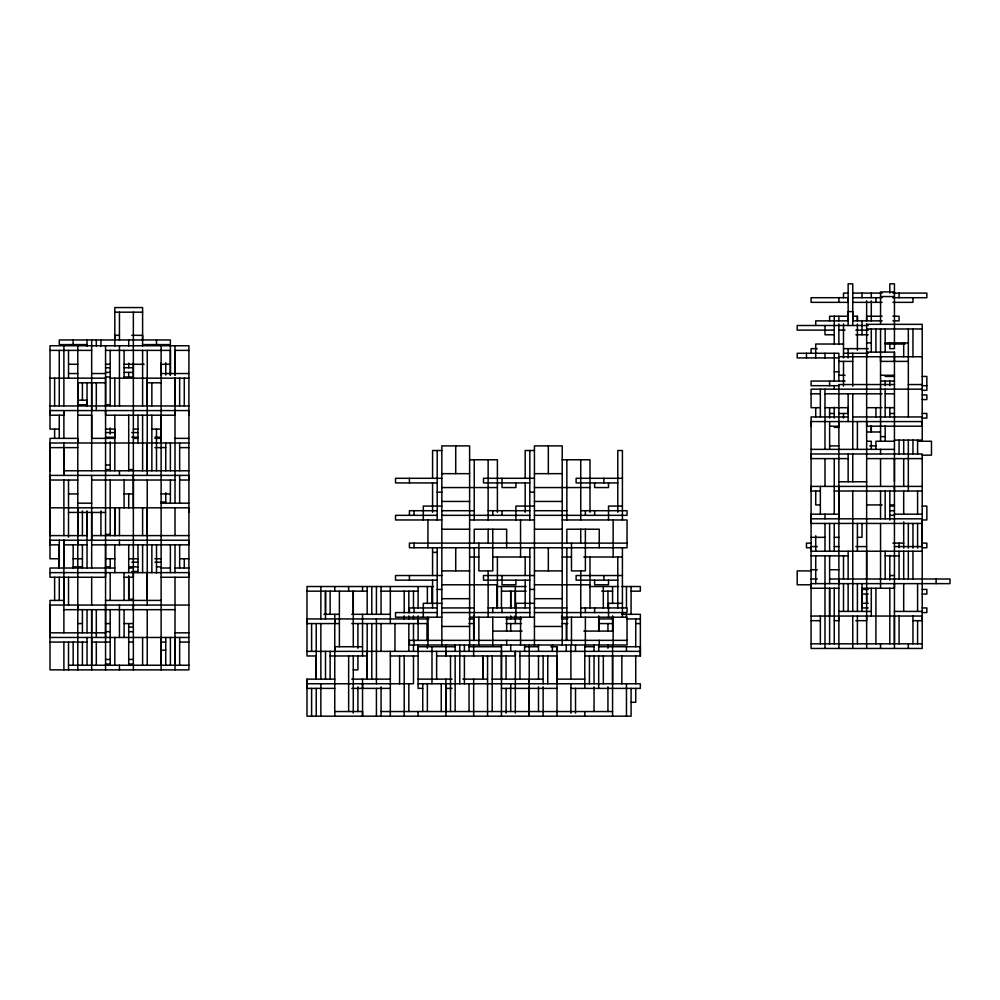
<?xml version="1.0" encoding="UTF-8"?>
<svg xmlns="http://www.w3.org/2000/svg" width="1000" height="1000" viewBox="0 0 1000 1000"><rect width="100%" height="100%" fill="white"/><g stroke="black" fill="none" stroke-linecap="round" stroke-linejoin="round"><path stroke-width="1.5" d="M50 470.775L50 442.987L188.912 442.987M59.262 540.225L59.262 568.013L59.262 544.85L50 544.85L50 540.225L188.912 540.225L188.912 544.85L91.675 544.85M63.888 605.05L63.888 577.263M63.888 568.013L63.888 540.225L63.888 632.825M63.888 447.625L63.888 475.4L63.888 442.987M68.525 605.05L68.525 577.263M77.787 609.675L77.787 605.05M77.787 544.85L77.787 540.225M77.787 535.6L77.787 507.812M77.787 442.987L77.787 438.363L50 438.363L50 558.75L59.262 558.75M77.787 405.95L77.787 382.8L105.562 382.8M87.037 512.438L87.037 568.013M91.675 665.238L91.675 637.463M91.675 632.825L91.675 609.675L91.675 669.875M91.675 540.225L91.675 475.4M91.675 470.775L91.675 415.213L77.787 415.213M91.675 382.8L91.675 438.363L114.825 438.363L114.825 429.1L105.562 429.1M105.562 637.463L105.562 605.05M105.562 410.575L105.562 415.213L175.012 415.213L175.012 410.575M105.562 405.95L105.562 378.162L50 378.162M114.825 339.963L114.825 335.337L119.45 335.337M133.35 609.675L133.35 605.05M133.35 572.638L133.35 577.263L124.087 577.263M133.35 507.812L133.35 475.4M133.35 378.162L133.35 362.738M142.6 339.963L142.6 335.337L131.8 335.337M147.238 665.238L147.238 609.675M147.238 600.413L147.238 572.638M147.238 535.6L147.238 507.812M147.238 470.775L147.238 442.987M147.238 405.95L147.238 378.162M161.125 665.238L161.125 637.463M161.125 442.987L161.125 345.75M161.125 375.075L161.125 362.738M170.387 345.75L170.387 375.075L170.387 350.387L105.562 350.387M175.012 665.238L175.012 637.463M175.012 405.95L175.012 378.162L175.012 503.188M175.012 345.75L175.012 375.075L175.012 350.387L188.912 350.387M188.912 512.438L188.912 507.812L50 507.812M188.912 415.213L188.912 410.575L50 410.575L50 415.213L63.888 415.213L63.888 410.575L63.888 438.363M334.762 679.137L306.975 679.137L306.975 688.388L334.762 688.388M325.5 614.312L325.5 591.163L325.5 618.938M334.762 651.35L334.762 646.725L362.537 646.725M334.762 623.575L334.762 618.938M353.275 614.312L353.275 591.163L353.275 646.725M362.537 688.388L362.537 683.763M367.175 651.35L367.175 679.137L367.175 623.575M418.1 651.35L418.1 646.725L455.15 646.725M418.1 623.575L418.1 618.938M427.362 618.938L427.362 640.55L427.362 623.575L351.737 623.575M445.887 711.538L445.887 683.763M445.887 651.35L445.887 655.975L445.887 645.175M459.775 645.175L459.775 683.763M464.4 651.35L464.4 645.175M501.45 679.137L501.45 651.35M510.712 618.938L510.712 615.85M515.337 618.938L515.337 615.85L515.337 623.575M515.337 591.163L515.337 608.138L515.337 586.525M529.225 686.85L529.225 716.175L529.225 645.175M529.225 683.763L529.225 679.137M538.488 711.538L538.488 686.85M543.125 686.85L543.125 716.175M557.013 683.763L557.013 655.975L519.963 655.975M557.013 651.35L557.013 646.725L550.837 646.725M598.688 631.287L598.688 615.85M612.575 683.763L612.575 655.975M612.575 631.287L612.575 615.85M584.788 655.975L640.35 655.975L640.35 646.725L598.688 646.725M811.087 426.2L811.087 421.575L922.212 421.575L922.212 426.2L866.65 426.2L866.65 421.575M824.987 648.462L824.987 555.85M829.613 643.825L829.613 588.263L829.613 616.05M838.875 616.05L838.875 620.675L834.25 620.675M838.875 583.638L838.875 579M838.875 518.812L838.875 486.4M838.875 421.575L838.875 426.2L829.613 426.2M848.138 407.3L848.138 413.475L838.875 413.475M857.4 316.238L857.4 320.863L857.4 316.238L852.763 316.238M862.025 587.875L862.025 607.938L868.2 607.938M866.65 616.05L866.65 620.675L855.85 620.675M866.65 603.312L866.65 594.05M866.65 579L866.65 551.225M866.65 356.75L866.65 352.125L894.438 352.125L894.438 648.462M866.65 300.8L866.65 320.863L866.65 316.238L882.087 316.238M871.287 300.8L871.287 320.863M880.55 426.2L880.55 328.975M880.55 356.75L880.55 361.388L908.325 361.388M885.175 385.688L885.175 381.062M894.438 643.825L894.438 616.05M894.438 583.638L894.438 588.263L862.025 588.263M894.438 491.025L894.438 486.4M894.438 481.763L894.438 458.612M894.438 361.388L894.438 352.125M908.325 548.138L908.325 523.438M912.962 548.138L912.962 523.438M894.438 291.925L880.55 291.925L880.55 324.338M848.138 293.087L843.5 293.087L843.5 297.712M852.763 293.087L882.087 293.087M892.9 293.087L926.85 293.087L926.85 297.712L892.9 297.712M880.55 296.562L894.438 296.562M852.763 297.712L882.087 297.712M852.763 302.35L882.087 302.35M892.9 302.35L912.962 302.35L912.962 297.712M114.825 312.188L142.6 312.188M848.138 316.238L829.613 316.238L829.613 320.863M892.9 316.238L899.062 316.238L899.062 320.863L892.9 320.863M882.087 320.863L852.763 320.863L852.763 311.613L848.138 311.613L848.138 320.863L815.725 320.863L815.725 325.5M866.65 324.338L922.212 324.338L922.212 440.1L894.438 440.1M868.2 325.5L797.2 325.5L797.2 330.125L834.25 330.125M866.65 328.975L922.212 328.975M838.875 330.125L845.05 330.125M855.85 330.125L868.2 330.125M834.25 334.762L824.987 334.762L824.987 325.5M855.85 334.762L868.2 334.762M866.65 342.863L871.287 342.863M885.175 342.863L908.325 342.863M843.5 344.025L815.725 344.025L815.725 357.912M885.175 344.025L905.238 344.025M87.037 344.6L59.262 344.6L59.262 339.963L170.387 339.963L170.387 344.6L142.6 344.6M817.262 348.65L811.087 348.65L811.087 353.275M843.5 348.65L868.2 348.65M50 350.387L91.675 350.387M843.5 353.275L868.2 353.275M838.875 356.75L922.212 356.75M838.875 357.912L797.2 357.912L797.2 353.275L838.875 353.275L838.875 381.062M838.875 361.388L852.763 361.388M68.525 364.275L77.787 364.275M105.562 364.275L110.188 364.275M124.087 364.275L144.15 364.275M161.125 364.275L170.387 364.275M105.562 367.75L110.188 367.75M124.087 367.75L133.35 367.75M834.25 371.8L838.875 371.8M105.562 372.375L110.188 372.375M124.087 372.375L133.35 372.375M68.525 373.537L77.787 373.537M91.675 373.537L105.562 373.537M161.125 373.537L188.912 373.537M838.875 375.275L845.05 375.275M880.55 375.275L894.438 375.275M885.175 376.425L894.438 376.425M922.212 376.425L926.85 376.425L926.85 390.325L922.212 390.325M105.562 377.013L110.188 377.013M124.087 377.013L133.35 377.013M110.188 378.162L188.912 378.162M845.05 381.062L811.087 381.062L811.087 385.688L838.875 385.688M880.55 381.062L894.438 381.062M147.238 382.8L161.125 382.8M894.438 384.538L838.875 384.538L838.875 648.462M908.325 384.538L922.212 384.538M922.212 385.688L926.85 385.688M922.212 389.162L811.087 389.162L811.087 407.688L820.35 407.688M811.087 393.8L820.35 393.8M824.987 393.8L882.087 393.8M885.175 393.8L894.438 393.8M922.212 394.95L926.85 394.95L926.85 399.588L922.212 399.588M77.787 400.163L87.037 400.163L87.037 404.787L77.787 404.787M105.562 404.787L110.188 404.787M50 405.95L188.912 405.95M824.987 407.688L848.138 407.688M866.65 407.688L882.087 407.688M885.175 407.688L894.438 407.688M829.613 413.475L834.25 413.475M889.812 413.475L894.438 413.475M922.212 413.475L926.85 413.475L926.85 418.1L922.212 418.1M848.138 416.95L811.087 416.95L811.087 648.462L922.212 648.462L922.212 453.988L811.087 453.988L811.087 458.612L848.138 458.612M852.763 416.95L922.212 416.95M834.25 427.362L838.875 427.362M59.262 429.1L50 429.1L50 345.75L188.912 345.75L188.912 669.875L50 669.875L50 600.413L63.888 600.413M133.35 429.1L137.975 429.1M151.862 429.1L161.125 429.1M866.65 431.987L880.55 431.987M105.562 432.575L114.825 432.575M131.8 432.575L137.975 432.575M880.55 436.625L885.175 436.625M105.562 437.2L114.825 437.2M131.8 437.2L137.975 437.2M154.95 437.2L161.125 437.2M133.35 438.363L137.975 438.363M154.95 438.363L161.125 438.363M175.012 438.363L188.912 438.363M866.65 441.25L871.287 441.25L871.287 448.975M894.438 441.25L875.913 441.25L875.913 448.975M917.588 441.25L931.475 441.25L931.475 455.15L922.212 455.15M829.613 445.887L838.875 445.887M869.737 445.887L875.913 445.887M50 447.625L77.787 447.625M154.95 447.625L165.75 447.625M179.65 447.625L188.912 447.625M811.087 449.363L894.438 449.363M441.838 450.513L432.575 450.513L432.575 478.3M534.438 450.513L525.175 450.513L525.175 478.3M866.65 458.612L922.212 458.612M469.613 459.775L497.4 459.775L497.4 512.25M562.212 459.775L590 459.775L590 512.25M105.562 464.988L110.188 464.988M105.562 469.613L110.188 469.613M128.713 469.613L133.35 469.613M63.888 470.775L188.912 470.775M441.838 473.663L469.613 473.663M534.438 473.663L562.212 473.663M441.838 478.3L395.525 478.3L395.525 482.925L437.2 482.925M534.438 478.3L483.5 478.3L483.5 482.925L529.812 482.925M622.413 478.3L576.112 478.3L576.112 482.925L617.788 482.925M50 480.037L77.787 480.037M91.675 480.037L175.012 480.037M179.65 480.037L188.912 480.037L188.912 475.4L50 475.4L50 535.6L87.037 535.6L87.037 510.9M838.875 481.763L866.65 481.763M922.212 486.4L811.087 486.4L811.087 491.025L820.35 491.025M441.838 487.562L497.4 487.562M534.438 487.562L590 487.562M834.25 491.025L922.212 491.025M437.2 492.188L441.838 492.188M529.812 492.188L534.438 492.188M68.525 493.925L77.787 493.925M124.087 493.925L133.35 493.925M161.125 493.925L170.387 493.925M441.838 501.45L469.613 501.45M534.438 501.45L562.212 501.45M161.125 502.025L165.75 502.025M77.787 503.188L91.675 503.188M161.125 503.188L188.912 503.188M820.35 504.925L815.725 504.925L815.725 491.025M866.65 504.925L882.087 504.925M889.812 504.925L894.438 504.925M441.838 506.075L423.312 506.075L423.312 519.963M534.438 506.075L515.913 506.075L515.913 519.963M622.413 506.075L608.525 506.075L608.525 519.963M889.812 506.075L894.438 506.075M922.212 506.075L926.85 506.075L926.85 519.963L922.212 519.963M437.2 510.712L409.425 510.712L409.425 515.337M441.838 510.712L474.25 510.712M488.137 510.712L529.812 510.712M534.438 510.712L566.85 510.712M580.737 510.712L627.038 510.712L627.038 515.337L534.438 515.337M889.812 510.712L894.438 510.712M68.525 512.438L105.562 512.438M838.875 514.175L811.087 514.175L811.087 523.438L922.212 523.438M894.438 514.175L922.212 514.175M437.2 515.337L395.525 515.337L395.525 519.963L441.838 519.963M441.838 515.337L529.812 515.337M889.812 515.337L894.438 515.337M811.087 518.812L922.212 518.812L922.212 546.587L894.438 546.587M469.613 519.963L534.438 519.963M562.212 519.963L627.038 519.963L627.038 547.75L409.425 547.75L409.425 543.125L627.038 543.125M441.838 529.225L469.613 529.225M534.438 529.225L562.212 529.225M105.562 534.438L110.188 534.438M91.675 535.6L188.912 535.6M811.087 537.325L824.987 537.325M834.25 537.325L838.875 537.325M857.4 537.325L862.025 537.325L862.025 523.438M811.087 543.125L806.462 543.125L806.462 547.75L811.087 547.75M892.9 543.125L903.7 543.125M922.212 543.125L926.85 543.125L926.85 547.75L922.212 547.75M63.888 544.85L87.037 544.85M817.262 546.587L811.087 546.587L811.087 551.225L922.212 551.225M834.25 546.587L838.875 546.587M855.85 546.587L866.65 546.587M432.575 552.375L437.2 552.375M811.087 555.85L848.138 555.85M885.175 555.85L899.062 555.85M469.613 557.013L478.875 557.013M492.762 557.013L529.812 557.013M562.212 557.013L571.475 557.013M583.825 557.013L622.413 557.013M73.15 558.75L82.413 558.75M105.562 558.75L114.825 558.75M128.713 558.75L137.975 558.75M154.95 558.75L161.125 558.75M179.65 558.75L188.912 558.75M131.8 562.212L137.975 562.212M154.95 562.212L161.125 562.212M73.15 566.85L82.413 566.85M105.562 566.85L110.188 566.85M128.713 566.85L137.975 566.85M156.5 566.85L161.125 566.85M114.825 568.013L50 568.013L50 577.263L105.562 577.263L105.562 345.75M128.713 568.013L133.35 568.013L133.35 669.875M161.125 568.013L170.387 568.013M175.012 568.013L188.912 568.013M811.087 569.738L817.262 569.738M829.613 569.738L838.875 569.738M441.838 570.9L469.613 570.9M534.438 570.9L562.212 570.9M811.087 570.9L797.2 570.9L797.2 584.788L811.087 584.788M131.8 571.475L137.975 571.475M50 572.638L188.912 572.638L188.912 577.263L161.125 577.263M441.838 575.525L395.525 575.525L395.525 580.163L437.2 580.163M534.438 575.525L483.5 575.525L483.5 580.163L529.812 580.163M622.413 575.525L576.112 575.525L576.112 580.163L617.788 580.163M889.812 575.525L894.438 575.525M811.087 579L817.262 579M829.613 579L950 579L950 583.638L811.087 583.638L811.087 588.263L838.875 588.263M441.838 584.788L497.4 584.788M534.438 584.788L590 584.788M433.537 586.525L306.975 586.525L306.975 655.975L316.238 655.975L316.238 679.137L316.238 623.575M526.138 586.525L496.812 586.525L496.812 608.138M589.425 586.525L618.75 586.525M621.838 586.525L640.35 586.525L640.35 591.163L631.087 591.163M437.2 589.425L441.838 589.425M529.812 589.425L534.438 589.425M862.025 589.425L868.2 589.425M922.212 589.425L926.85 589.425L926.85 594.05L922.212 594.05M306.975 591.163L367.175 591.163M381.062 591.163L418.1 591.163M501.45 591.163L526.138 591.163M601.763 591.163L612.575 591.163M862.025 594.05L868.2 594.05M441.838 598.688L469.613 598.688M534.438 598.688L562.212 598.688M133.35 599.263L128.713 599.263L128.713 576.112L128.713 600.413M105.562 600.413L161.125 600.413M441.838 603.312L423.312 603.312L423.312 617.2M534.438 603.312L515.913 603.312L515.913 617.2M622.413 603.312L608.525 603.312L608.525 617.2M862.025 603.312L868.2 603.312M188.912 605.05L50 605.05L50 637.463L188.912 637.463M437.2 607.938L409.425 607.938L409.425 612.575M441.838 607.938L474.25 607.938M488.137 607.938L529.812 607.938M534.438 607.938L566.85 607.938M580.737 607.938L627.038 607.938L627.038 612.575L534.438 612.575M922.212 607.938L926.85 607.938L926.85 612.575L922.212 612.575M63.888 609.675L175.012 609.675M838.875 611.413L871.287 611.413M894.438 611.413L922.212 611.413M437.2 612.575L395.525 612.575L395.525 617.2L441.838 617.2M441.838 612.575L529.812 612.575M323.95 614.312L339.387 614.312M351.737 614.312L390.325 614.312M621.838 614.312L640.35 614.312L640.35 655.975M811.087 616.05L922.212 616.05L922.212 620.675L912.962 620.675M469.613 617.2L534.438 617.2M562.212 617.2L627.038 617.2L627.038 644.987L409.425 644.987L409.425 640.35L627.038 640.35M428.913 618.938L306.975 618.938L306.975 623.575L339.387 623.575M469.038 618.938L473.663 618.938M506.075 618.938L521.512 618.938M567.812 618.938L561.638 618.938L561.638 615.85M598.688 618.938L612.575 618.938M626.462 618.938L640.35 618.938M811.087 620.675L820.35 620.675M77.787 623.575L82.413 623.575M105.562 623.575L110.188 623.575M124.087 623.575L133.35 623.575M469.038 623.575L473.663 623.575M506.075 623.575L521.512 623.575M561.638 623.575L567.812 623.575M598.688 623.575L612.575 623.575M635.725 623.575L640.35 623.575M441.838 626.462L469.613 626.462M534.438 626.462L562.212 626.462M128.713 627.038L133.35 627.038M492.762 631.087L522.087 631.087M583.825 631.087L613.15 631.087M105.562 631.675L110.188 631.675M128.713 631.675L133.35 631.675M50 632.825L105.562 632.825M175.012 632.825L188.912 632.825M50 642.087L87.037 642.087M91.675 642.087L110.188 642.087M128.713 642.087L133.35 642.087M161.125 642.087L165.75 642.087M179.65 642.087L188.912 642.087M811.087 643.825L922.212 643.825M469.038 646.725L501.45 646.725M524.6 646.725L538.488 646.725M584.788 646.725L594.05 646.725M161.125 650.188L165.75 650.188M306.975 651.35L640.35 651.35M330.125 655.975L367.175 655.975M390.325 655.975L418.1 655.975M436.625 655.975L515.337 655.975L515.337 651.35L515.337 713.088M105.562 659.45L110.188 659.45M128.713 659.45L133.35 659.45M105.562 664.087L110.188 664.087M128.713 664.087L133.35 664.087M68.525 665.238L188.912 665.238M353.275 669.875L357.912 669.875L357.912 655.975M351.737 679.137L390.325 679.137M418.1 679.137L452.062 679.137M462.863 679.137L487.562 679.137M492.188 679.137L543.125 679.137M557.013 679.137L584.788 679.137M306.975 683.763L413.475 683.763L413.475 655.975M418.1 683.763L640.35 683.763L640.35 688.388L570.9 688.388M351.737 688.388L390.325 688.388M422.738 688.388L418.1 688.388L418.1 645.175M445.887 688.388L452.062 688.388M501.45 688.388L557.013 688.388M631.087 702.288L635.725 702.288L635.725 688.388M334.762 711.538L362.537 711.538L362.537 716.175L362.537 679.137M381.062 711.538L612.575 711.538M936.112 579L936.112 583.638M917.588 440.1L917.588 453.988M917.588 491.025L917.588 514.175M917.588 523.438L917.588 548.138M917.588 583.638L917.588 611.413M917.588 620.675L917.588 643.825M912.962 328.975L912.962 356.75M912.962 440.1L912.962 453.988M912.962 551.225L912.962 579M912.962 616.05L912.962 643.825M908.325 328.975L908.325 416.95M908.325 440.1L908.325 491.025M908.325 551.225L908.325 579M908.325 643.825L908.325 648.462M903.7 342.863L903.7 356.75M903.7 440.1L903.7 453.988M903.7 458.612L903.7 486.4M903.7 491.025L903.7 514.175M903.7 521.9L903.7 548.138M903.7 551.225L903.7 579M903.7 583.638L903.7 611.413M899.062 293.087L899.062 297.712M899.062 440.1L899.062 453.988M899.062 543.125L899.062 547.75M899.062 551.225L899.062 579M899.062 616.05L899.062 643.825M889.812 293.087L889.812 283.825L894.438 283.825L894.438 348.65L889.812 348.65L889.812 342.475M889.812 381.062L889.812 385.688M889.812 407.3L889.812 416.95M889.812 491.025L889.812 519.963M889.812 555.462L889.812 580.163M889.812 588.263L889.812 643.825M885.175 328.975L885.175 352.125M885.175 389.162L885.175 416.95M885.175 425.825L885.175 441.25M885.175 491.025L885.175 518.812M885.175 551.225L885.175 579M880.55 425.825L880.55 441.25M880.55 449.363L880.55 453.988M880.55 458.612L880.55 486.4M880.55 491.025L880.55 518.812M880.55 523.438L880.55 588.263M880.55 643.825L880.55 648.462M875.913 297.712L875.913 302.35M875.913 328.975L875.913 352.125M875.913 407.688L875.913 416.95M875.913 588.263L875.913 643.825M871.287 293.087L871.287 297.712M871.287 328.975L871.287 352.125M871.287 588.263L871.287 616.05M866.65 323.95L866.65 648.462M862.025 293.087L862.025 297.712M862.025 320.863L862.025 334.762M862.025 583.638L862.025 611.413M857.4 323.95L857.4 350.188M857.4 421.575L857.4 449.363M857.4 523.438L857.4 551.225M857.4 583.638L857.4 611.413M857.4 616.05L857.4 643.825M852.763 325.5L852.763 283.825L848.138 283.825L848.138 325.5M852.763 353.275L852.763 386.075M852.763 393.8L852.763 449.363M852.763 453.988L852.763 481.763M852.763 491.025L852.763 611.413M852.763 616.05L852.763 648.462M848.138 348.65L848.138 357.912M848.138 393.8L848.138 421.575M848.138 453.988L848.138 481.763M848.138 551.225L848.138 579M848.138 583.638L848.138 611.413M843.5 323.95L843.5 357.912M843.5 361.388L843.5 386.075M843.5 413.475L843.5 418.1M843.5 555.85L843.5 579M843.5 583.638L843.5 611.413M838.875 297.712L838.875 302.35M838.875 316.238L838.875 320.863M838.875 323.95L838.875 344.025M834.25 316.238L834.25 344.025M834.25 353.275L834.25 381.062M834.25 385.688L834.25 388.775M834.25 407.3L834.25 418.1M834.25 458.612L834.25 514.175M834.25 523.438L834.25 551.225M834.25 588.263L834.25 643.825M829.613 381.062L829.613 385.688M829.613 407.688L829.613 418.1M829.613 421.575L829.613 449.363M829.613 523.438L829.613 551.225M829.613 555.85L829.613 583.638M824.987 353.275L824.987 357.912M824.987 389.162L824.987 449.363M824.987 458.612L824.987 486.4M824.987 514.175L824.987 518.812M824.987 523.438L824.987 551.225M820.35 389.162L820.35 416.95M820.35 486.4L820.35 514.175M820.35 616.05L820.35 643.825M815.725 407.688L815.725 416.95M815.725 535.788L815.725 551.225M815.725 555.85L815.725 583.638M806.462 353.275L806.462 357.912M635.725 618.938L635.725 646.725M635.725 655.975L635.725 683.763M631.087 586.525L631.087 614.312M631.087 688.388L631.087 716.175L306.975 716.175L306.975 679.137M626.462 586.525L626.462 608.138M626.462 614.312L626.462 617.4M626.462 646.725L626.462 651.35M626.462 683.763L626.462 716.175M622.413 519.963L622.413 450.513L617.788 450.513L617.788 512.25M622.413 547.75L622.413 617.2M621.838 655.975L621.838 683.763M617.788 557.013L617.788 607.938M613.15 519.963L613.15 557.013M613.15 617.2L613.15 644.987M612.575 586.525L612.575 603.5M612.575 645.175L612.575 716.175M608.525 482.925L608.525 487.562L594.625 487.562L594.625 482.925M608.525 580.163L608.525 584.788L594.625 584.788L594.625 580.163M607.938 591.163L607.938 608.138M607.938 623.575L607.938 631.287M607.938 645.175L607.938 648.263M607.938 686.85L607.938 711.538M603.888 478.3L603.888 482.925M603.888 575.525L603.888 580.163M603.312 586.525L603.312 608.138M603.312 655.975L603.312 683.763M599.263 547.75L599.263 529.225L566.85 529.225L566.85 543.125M599.263 617.2L599.263 631.087M599.263 640.35L599.263 644.987M598.688 645.175L598.688 651.35M598.688 655.975L598.688 688.388M594.625 510.712L594.625 515.337M594.625 607.938L594.625 612.575M594.05 645.175L594.05 651.35M594.05 655.975L594.05 683.763M594.05 686.85L594.05 711.538M590 557.013L590 607.938M589.425 655.975L589.425 683.763M585.375 510.712L585.375 515.337M585.375 529.225L585.375 570.9L571.475 570.9L571.475 543.125M585.375 607.938L585.375 612.575M585.375 617.2L585.375 644.987M584.788 645.175L584.788 688.388M584.788 711.538L584.788 716.175M580.737 459.775L580.737 519.963M580.737 529.225L580.737 543.125M580.737 570.9L580.737 617.2M575.525 645.175L575.525 651.35M575.525 688.388L575.525 713.088M571.475 617.2L571.475 644.987M570.9 645.175L570.9 679.137M570.9 683.763L570.9 713.088M566.85 459.775L566.85 519.963M566.85 547.75L566.85 640.35M566.275 623.575L566.275 640.55M566.275 645.175L566.275 651.35M562.212 644.987L562.212 445.887L534.438 445.887L534.438 644.987M557.013 646.725L557.013 716.175M552.375 645.175L552.375 651.35M548.325 445.887L548.325 473.663M548.325 547.75L548.325 570.9M547.75 655.975L547.75 683.763M543.125 655.975L543.125 683.763M538.488 645.175L538.488 651.35M538.488 655.975L538.488 679.137M529.812 450.513L529.812 519.963M529.812 547.75L529.812 617.2M525.175 482.925L525.175 512.25M525.175 557.013L525.175 575.525M525.175 580.163L525.175 607.938M524.6 645.175L524.6 651.35M520.55 519.963L520.55 557.013M520.55 617.2L520.55 644.987M519.963 651.35L519.963 679.137M515.913 482.925L515.913 487.562L502.025 487.562L502.025 478.3M515.913 580.163L515.913 584.788L502.025 584.788L502.025 575.525M510.712 623.575L510.712 631.287M510.712 645.175L510.712 651.35M510.712 683.763L510.712 711.538M506.65 547.75L506.65 529.225L474.25 529.225L474.25 543.125M506.65 617.2L506.65 631.087M506.65 640.35L506.65 644.987M506.075 655.975L506.075 679.137M506.075 688.388L506.075 713.088M502.025 510.712L502.025 515.337M502.025 607.938L502.025 612.575M501.45 586.525L501.45 608.138M501.45 645.175L501.45 716.175M497.4 557.013L497.4 607.938M492.762 510.712L492.762 515.337M492.762 529.225L492.762 570.9L478.875 570.9L478.875 543.125M492.762 607.938L492.762 612.575M492.762 617.2L492.762 644.987M492.188 655.975L492.188 711.538M488.137 459.775L488.137 519.963M488.137 529.225L488.137 543.125M488.137 570.9L488.137 617.2M487.562 655.975L487.562 716.175M478.875 617.2L478.875 644.987M474.25 459.775L474.25 519.963M474.25 547.75L474.25 640.35M473.663 615.85L473.663 640.55M473.663 645.175L473.663 655.975M473.663 679.137L473.663 716.175M469.613 644.987L469.613 445.887L441.838 445.887L441.838 644.987M469.038 645.175L469.038 651.35M469.038 683.763L469.038 711.538M464.4 655.975L464.4 683.763M455.725 445.887L455.725 473.663M455.725 547.75L455.725 570.9M455.15 645.175L455.15 651.35M455.15 655.975L455.15 711.538M450.513 655.975L450.513 711.538M445.887 679.137L445.887 716.175M441.25 683.763L441.25 711.538M437.2 450.513L437.2 519.963M437.2 547.75L437.2 617.2M436.625 651.35L436.625 679.137M432.575 482.925L432.575 512.25M432.575 547.75L432.575 575.525M432.575 580.163L432.575 607.938M431.987 586.525L431.987 603.5M431.987 646.725L431.987 683.763M427.938 519.963L427.938 547.75M427.938 617.2L427.938 644.987M427.362 586.525L427.362 603.5M427.362 645.175L427.362 648.263M427.362 683.763L427.362 711.538M422.738 683.763L422.738 711.538M418.1 586.525L418.1 608.138M418.1 615.85L418.1 640.55M418.1 711.538L418.1 716.175M414.05 510.712L414.05 515.337M414.05 543.125L414.05 547.75M414.05 607.938L414.05 612.575M414.05 640.35L414.05 644.987M413.475 591.163L413.475 608.138M413.475 615.85L413.475 618.938M413.475 623.575L413.475 640.55M413.475 645.175L413.475 651.35M409.425 478.3L409.425 482.925M409.425 575.525L409.425 580.163M408.837 591.163L408.837 612.762M408.837 615.85L408.837 618.938M408.837 623.575L408.837 651.35M408.837 683.763L408.837 711.538M404.212 591.163L404.212 612.762M404.212 615.85L404.212 618.938M404.212 655.975L404.212 716.175M399.588 655.975L399.588 683.763M394.95 623.575L394.95 651.35M390.325 586.525L390.325 623.575M390.325 651.35L390.325 716.175M381.062 586.525L381.062 614.312M381.062 623.575L381.062 651.35M381.062 686.85L381.062 716.175M376.425 586.525L376.425 614.312M376.425 618.938L376.425 683.763M376.425 688.388L376.425 716.175M371.8 586.525L371.8 614.312M371.8 623.575L371.8 679.137M367.175 586.525L367.175 614.312M362.537 586.525L362.537 591.163M362.537 614.312L362.537 655.975M357.912 623.575L357.912 648.263M357.912 686.85L357.912 711.538M353.275 655.975L353.275 713.088M348.65 586.525L348.65 591.163M348.65 655.975L348.65 711.538M339.387 591.163L339.387 646.725M334.762 586.525L334.762 591.163M334.762 614.312L334.762 716.175M330.125 591.163L330.125 614.312M330.125 651.35L330.125 679.137M325.5 651.35L325.5 679.137M320.863 586.525L320.863 618.938M320.863 623.575L320.863 679.137M320.863 683.763L320.863 716.175M316.238 688.388L316.238 716.175M311.613 623.575L311.613 651.35M311.613 688.388L311.613 716.175M184.275 378.162L184.275 405.95M184.275 558.75L184.275 568.013M179.65 378.162L179.65 405.95M179.65 442.987L179.65 470.775M179.65 475.4L179.65 503.188M179.65 544.85L179.65 568.013M179.65 637.463L179.65 665.238M175.012 507.812L175.012 535.6M175.012 544.85L175.012 572.638M175.012 577.263L175.012 669.875M170.387 442.987L170.387 470.775M170.387 480.037L170.387 503.188M170.387 544.85L170.387 572.638M170.387 637.463L170.387 665.238M165.75 362.738L165.75 375.075M165.75 442.987L165.75 470.775M165.75 492.762L165.75 503.188M165.75 637.463L165.75 665.238M161.125 415.213L161.125 669.875M156.5 339.963L156.5 344.6M156.5 429.1L156.5 470.775M156.5 544.85L156.5 573.025M151.862 382.8L151.862 405.95M151.862 415.213L151.862 470.775M151.862 544.85L151.862 572.638M147.238 350.387L147.238 475.4M147.238 480.037L147.238 605.05M142.6 346.138L142.6 307.562L114.825 307.562L114.825 346.138M142.6 350.387L142.6 405.95M142.6 415.213L142.6 470.775M142.6 507.812L142.6 535.6M142.6 544.85L142.6 572.638M142.6 637.463L142.6 665.238M137.975 415.213L137.975 442.987M137.975 544.85L137.975 572.638M133.35 312.188L133.35 558.75M133.35 559.138L133.35 566.85M128.713 339.963L128.713 346.138M128.713 363.125L128.713 367.75M128.713 372.375L128.713 377.013M128.713 415.213L128.713 470.775M128.713 493.925L128.713 507.812M128.713 544.85L128.713 572.638M128.713 623.575L128.713 665.238M124.087 350.387L124.087 378.162M124.087 480.037L124.087 507.812M124.087 572.638L124.087 600.413M124.087 609.675L124.087 637.463M119.45 312.188L119.45 339.963M119.45 345.75L119.45 405.95M119.45 470.775L119.45 475.4M119.45 507.812L119.45 535.6M119.45 540.225L119.45 544.85M119.45 605.05L119.45 637.463M119.45 665.238L119.45 669.875M114.825 378.162L114.825 405.95M114.825 415.213L114.825 470.775M114.825 544.85L114.825 572.638M114.825 637.463L114.825 665.238M110.188 350.387L110.188 405.95M110.188 427.938L110.188 434.113M110.188 441.838L110.188 470.775M110.188 480.037L110.188 535.6M110.188 558.75L110.188 568.013M110.188 572.638L110.188 600.413M110.188 609.675L110.188 665.238M105.562 544.85L105.562 669.875M100.938 339.963L100.938 346.138M100.938 510.9L100.938 535.6M96.3 339.963L96.3 346.138M96.3 382.8L96.3 410.575M96.3 609.675L96.3 637.463M96.3 642.087L96.3 665.238M91.675 339.963L91.675 410.575M91.675 512.438L91.675 568.013M91.675 577.263L91.675 605.05M87.037 339.963L87.037 346.138M87.037 382.8L87.037 405.95M87.037 609.675L87.037 632.825M87.037 637.463L87.037 665.238M82.413 383.188L82.413 400.163M82.413 510.9L82.413 535.6M82.413 544.85L82.413 568.013M82.413 609.675L82.413 632.825M82.413 642.087L82.413 665.238M77.787 345.75L77.787 558.75M77.787 559.138L77.787 566.85M77.787 568.013L77.787 669.875M73.15 339.963L73.15 344.6M73.15 544.85L73.15 568.013M73.15 642.087L73.15 665.238M68.525 350.387L68.525 378.162M68.525 480.037L68.525 537.137M68.525 642.087L68.525 669.875M63.888 345.75L63.888 405.95M63.888 480.037L63.888 535.6M63.888 642.087L63.888 669.875M59.262 350.387L59.262 405.95M59.262 415.213L59.262 438.363M59.262 577.263L59.262 600.413M54.625 378.162L54.625 405.95M54.625 429.1L54.625 438.363M54.625 577.263L54.625 600.413M114.825 507.812L114.825 535.6L114.825 507.812M482.925 655.975L482.925 679.137L482.925 655.975M510.712 591.163L510.712 608.138L510.712 591.163M848.138 297.712L848.138 302.35L811.087 302.35L811.087 297.712L848.138 297.712M871.287 425.825L871.287 431.987L871.287 425.825"/></g></svg>
